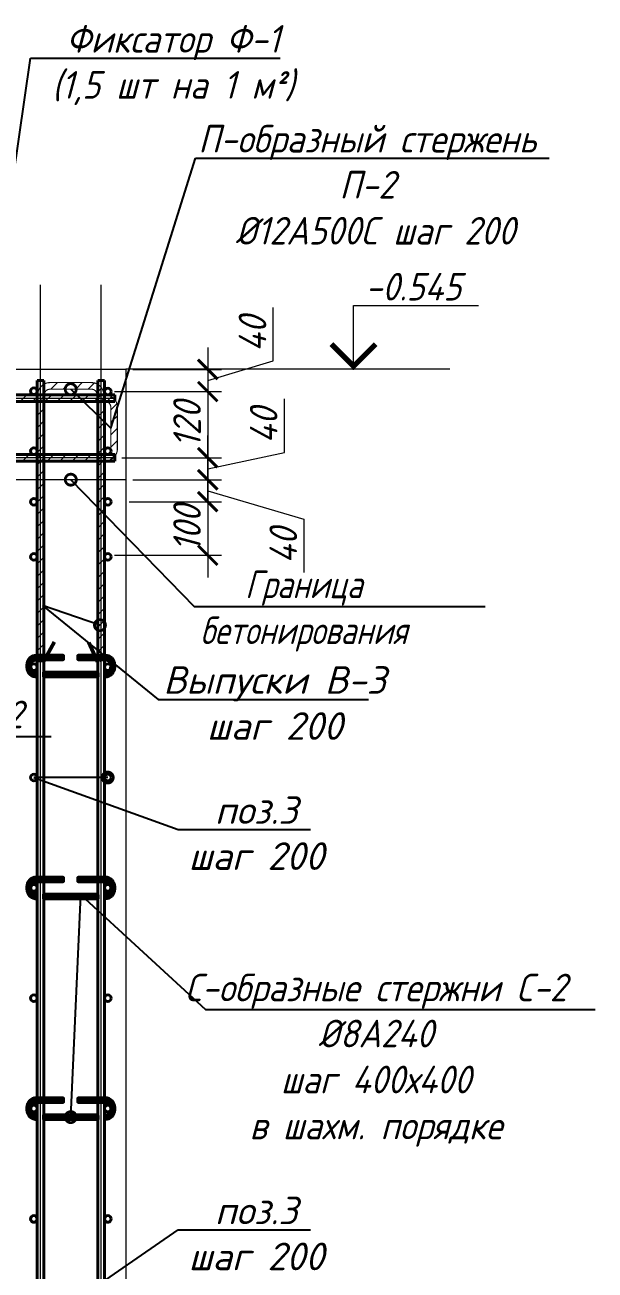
# Model space of a CAD drawing. Header units: millimetres. Extents: x 504091 to 2165846, y 135022 to 442887.
# Drawn here: x 1495749 to 1496784, y 247578 to 249835 of the extents above; entities that cross this region are included whole.
import ezdxf
from ezdxf import colors
from ezdxf.entities.mleader import LeaderData, LeaderLine
from ezdxf.math import Vec2, Vec3

# ---------------------------------------------------------------- set-up
doc = ezdxf.new("R2010")
doc.units = ezdxf.units.MM
doc.layers.get('Defpoints').update_dxf_attribs({"color": 255})
doc.layers.add('!Defpoints', color=255, linetype='Continuous', lineweight=5, plot=False)
for name, color, linetype, lineweight in [('Арматура 12', 26, 'Continuous', 50), ('КР_Арматура 12', 174, 'Continuous', 40), ('Монолит тонкий', 204, 'Continuous', 9), ('Размер', 7, 'Continuous', 13), ('размеры', 7, 'Continuous', 9), ('Размеры КР', 164, 'Continuous', 9)]:
    doc.layers.add(name, color=color, linetype=linetype, lineweight=lineweight)
doc.styles.add('GOST 2.304_new', font='isocpeur.ttf', dxfattribs={"width": 0.9, "oblique": 15})
doc.linetypes.add('зигзаг', pattern='A,0.00254,-5.08,[131,ltypeshp.shx,S=5.08,R=0,X=-5.08,Y=0],-10.16,[131,ltypeshp.shx,S=5.08,R=180,X=5.08,Y=0],-5.08', length=20.32254)
doc.dimstyles.new('SPDS 1_20', dxfattribs={"dimscale": 20, "dimtxt": 2.5, "dimasz": 1.77, "dimexe": 1.25, "dimexo": 0.625, "dimtad": 1, "dimdec": 0, "dimrnd": 0.001, "dimtxsty": 'GOST 2.304_new', "dimblk": 'ARCHTICK', "dimcen": 2.5, "dimdle": 2, "dimclrt": 256, "dimadec": 0, "dimazin": 2, "dimtfac": 0.75, "dimtdec": 0, "dimtmove": 1, "dimatfit": 3, "dimfxl": 0, "dimtolj": 1, "dimlwd": 9, "dimlwe": 9, "dimarcsym": 0})

# ---------------------------------------------------------------- blocks, each defined once
blk = doc.blocks.new('_DotSmall')
at = {"color": 0, "linetype": 'ByBlock', "lineweight": 35, "const_width": 0.5}
blk.add_lwpolyline([(-0.0625, 0, 1), (0.0625, 0, 1)], format="xyb", close=True, dxfattribs=at)
blk = doc.blocks.new('_ArchTick')
at = {"color": 0, "linetype": 'ByBlock', "const_width": 0.15}
blk.add_lwpolyline([(-0.5, -0.5), (0.5, 0.5)], dxfattribs=at)
blk = doc.blocks.new('*D4680')
at = {"layer": 'Defpoints', "color": 0, "lineweight": 20, "transparency": 16777216}
for p in [(1495932.6, 249210.4), (1495899.6, 249170.4), (1496081, 249170.4)]:
    blk.add_point(p, dxfattribs=at)
at = {"layer": 'Размеры КР', "color": 0, "lineweight": 9, "transparency": 16777216}
for p, q in [((1496199.7, 249226), (1496199.7, 249322.9)), ((1496081, 249250.4), (1496081, 249130.4)), ((1496081, 249190.4), (1496199.7, 249226)), ((1495945.1, 249210.4), (1496106, 249210.4)), ((1495912.1, 249170.4), (1496106, 249170.4))]:
    blk.add_line(p, q, dxfattribs=at)
at = {"layer": 'Размеры КР', "color": 0, "lineweight": 9, "transparency": 16777216, "xscale": 35.4, "yscale": 35.4, "zscale": 35.4}
for p, rotation in [((1496081, 249210.4), 90), ((1496081, 249170.4), 270)]:
    blk.add_blockref('_ArchTick', p, dxfattribs=dict(at, rotation=rotation))
at = {"layer": 'Размеры КР', "lineweight": 20, "transparency": 16777216, "insert": (1496162.2, 249274.5), "char_height": 50, "attachment_point": 5, "rotation": 90, "style": 'GOST 2.304_new'}
blk.add_mtext('\\A1;40', dxfattribs=at)
blk = doc.blocks.new('*D4681')
at = {"layer": 'Defpoints', "color": 0, "lineweight": 20, "transparency": 16777216}
for p in [(1495899.6, 249170.4), (1495912.6, 249050.4), (1496081, 249050.4)]:
    blk.add_point(p, dxfattribs=at)
at = {"layer": 'Размеры КР', "color": 0, "lineweight": 9, "transparency": 16777216}
for p, q in [((1496081, 249210.4), (1496081, 249010.4)), ((1495912.1, 249170.4), (1496106, 249170.4)), ((1495925.1, 249050.4), (1496106, 249050.4))]:
    blk.add_line(p, q, dxfattribs=at)
at = {"layer": 'Размеры КР', "color": 0, "lineweight": 9, "transparency": 16777216, "xscale": 35.4, "yscale": 35.4, "zscale": 35.4}
for p, rotation in [((1496081, 249170.4), 90), ((1496081, 249050.4), 270)]:
    blk.add_blockref('_ArchTick', p, dxfattribs=dict(at, rotation=rotation))
at = {"layer": 'Размеры КР', "lineweight": 20, "transparency": 16777216, "insert": (1496043.5, 249110.4), "char_height": 50, "attachment_point": 5, "rotation": 90, "style": 'GOST 2.304_new'}
blk.add_mtext('\\A1;120', dxfattribs=at)
blk = doc.blocks.new('*D4682')
at = {"layer": 'Defpoints', "color": 0, "lineweight": 20, "transparency": 16777216}
for p in [(1495926.1, 248970.6), (1495899.6, 248873.6), (1496081, 248873.6)]:
    blk.add_point(p, dxfattribs=at)
at = {"layer": 'Размеры КР', "color": 0, "lineweight": 9, "transparency": 16777216}
for p, q in [((1496081, 249010.6), (1496081, 248833.6)), ((1495938.6, 248970.6), (1496106, 248970.6)), ((1495912.1, 248873.6), (1496106, 248873.6))]:
    blk.add_line(p, q, dxfattribs=at)
at = {"layer": 'Размеры КР', "color": 0, "lineweight": 9, "transparency": 16777216, "xscale": 35.4, "yscale": 35.4, "zscale": 35.4}
for p, rotation in [((1496081, 248970.6), 90), ((1496081, 248873.6), 270)]:
    blk.add_blockref('_ArchTick', p, dxfattribs=dict(at, rotation=rotation))
at = {"layer": 'Размеры КР', "lineweight": 20, "transparency": 16777216, "insert": (1496043.5, 248922.1), "char_height": 50, "attachment_point": 5, "rotation": 90, "style": 'GOST 2.304_new'}
blk.add_mtext('\\A1;100', dxfattribs=at)
blk = doc.blocks.new('*D4683')
at = {"layer": 'Defpoints', "color": 0, "lineweight": 20, "transparency": 16777216}
for p in [(1496006.5, 249050.4), (1496081, 249050.4), (1495932.6, 249010.4)]:
    blk.add_point(p, dxfattribs=at)
at = {"layer": 'Размеры КР', "color": 0, "lineweight": 9, "transparency": 16777216}
for p, q in [((1496220, 249060.1), (1496220, 249157)), ((1496081, 248970.4), (1496081, 249090.4)), ((1496019, 249050.4), (1496106, 249050.4)), ((1496081, 249030.4), (1496220, 249060.1)), ((1495945.1, 249010.4), (1496106, 249010.4))]:
    blk.add_line(p, q, dxfattribs=at)
at = {"layer": 'Размеры КР', "color": 0, "lineweight": 9, "transparency": 16777216, "xscale": 35.4, "yscale": 35.4, "zscale": 35.4}
for p, rotation in [((1496081, 249050.4), 90), ((1496081, 249010.4), 270)]:
    blk.add_blockref('_ArchTick', p, dxfattribs=dict(at, rotation=rotation))
at = {"layer": 'Размеры КР', "lineweight": 20, "transparency": 16777216, "insert": (1496182.5, 249108.5), "char_height": 50, "attachment_point": 5, "rotation": 90, "style": 'GOST 2.304_new'}
blk.add_mtext('\\A1;40', dxfattribs=at)
blk = doc.blocks.new('*D4679')
at = {"layer": 'Defpoints', "color": 0, "lineweight": 20, "transparency": 16777216}
for p in [(1495977, 249010.4), (1495977, 248970.6), (1496081, 248970.6)]:
    blk.add_point(p, dxfattribs=at)
at = {"layer": 'Размеры КР', "color": 0, "lineweight": 9, "transparency": 16777216}
for p, q in [((1496081, 249050.4), (1496081, 248930.6)), ((1495989.5, 249010.4), (1496106, 249010.4)), ((1496081, 248990.5), (1496255.5, 248939)), ((1495989.5, 248970.6), (1496106, 248970.6)), ((1496255.5, 248939), (1496255.5, 248842.1))]:
    blk.add_line(p, q, dxfattribs=at)
at = {"layer": 'Размеры КР', "color": 0, "lineweight": 9, "transparency": 16777216, "xscale": 35.4, "yscale": 35.4, "zscale": 35.4}
for p, rotation in [((1496081, 249010.4), 90), ((1496081, 248970.6), 270)]:
    blk.add_blockref('_ArchTick', p, dxfattribs=dict(at, rotation=rotation))
at = {"layer": 'Размеры КР', "lineweight": 20, "transparency": 16777216, "insert": (1496218, 248890.6), "char_height": 50, "attachment_point": 5, "rotation": 90, "style": 'GOST 2.304_new'}
blk.add_mtext('\\A1;40', dxfattribs=at)

msp = doc.modelspace()

# ---------------------------------------------------------------- hatches: boundary and pattern name
at = {"layer": 'Размер', "lineweight": 13, "transparency": 33554687}
h = msp.add_hatch(dxfattribs=at)
h.set_pattern_fill('ANSI31', color=256, scale=5)
h.set_pattern_definition([(45, (332001.547, 18675.044), (-11.22532015, 11.22532015), [])])
edge = h.paths.add_edge_path()
edge.add_line((1495870.3803, 249186.492), (1495794.5851, 249186.492))
edge.add_arc((1495794.5851, 249164.592), 21.9, 90, 180)
edge.add_line((1495772.6851, 249164.592), (1495771.3425, 248680.3899))
edge.add_line((1495771.3425, 248680.3899), (1495783.3425, 248680.3627))
edge.add_line((1495783.3425, 248680.3627), (1495784.6851, 249164.592))
edge.add_arc((1495794.5851, 249164.592), 9.9, 90, 180, ccw=False)
edge.add_line((1495794.5851, 249174.492), (1495870.3803, 249174.492))
edge.add_arc((1495870.3803, 249164.592), 9.9, 0, 90, ccw=False)
edge.add_line((1495880.2803, 249164.592), (1495881.3425, 248680.3919))
edge.add_line((1495881.3425, 248680.3919), (1495893.3425, 248680.3896))
edge.add_line((1495893.3425, 248680.3896), (1495892.2803, 249164.592))
edge.add_arc((1495870.3803, 249164.592), 21.9, 0, 90)
h = msp.add_hatch(dxfattribs=at)
h.set_pattern_fill('ANSI31', color=256, scale=5)
h.set_pattern_definition([(45, (333690.157, 18893.044), (-11.22532015, 11.22532015), [])])
edge = h.paths.add_edge_path()
edge.add_line((1495311.0111, 249164.1232), (1495895.2132, 249163.9962))
edge.add_arc((1495895.2132, 249142.0962), 21.9, 360, 450, ccw=False)
edge.add_line((1495917.1132, 249142.0962), (1495917.1132, 249066.301))
edge.add_arc((1495895.2132, 249066.301), 21.9, 270, 360, ccw=False)
edge.add_line((1495895.2132, 249044.401), (1495311.0111, 249044.401))
edge.add_line((1495311.0111, 249044.401), (1495311.0111, 249056.401))
edge.add_line((1495311.0111, 249056.401), (1495895.2132, 249056.401))
edge.add_arc((1495895.2132, 249066.301), 9.9, 270, 360)
edge.add_line((1495905.1132, 249066.301), (1495905.1132, 249142.0962))
edge.add_arc((1495895.2132, 249142.0962), 9.9, 360, 450)
edge.add_line((1495895.2132, 249151.9962), (1495311.0111, 249152.1232))
edge.add_line((1495311.0111, 249152.1232), (1495311.0111, 249164.1232))

# ---------------------------------------------------------------- linework, layer by layer
at = {"layer": '!Defpoints', "lineweight": 15, "ltscale": 100}
for p, q in [((1495777.602, 246754.3805), (1495777.602, 249363.5837)), ((1495887.602, 246754.3805), (1495887.602, 249363.5837)), ((1495311.0111, 249158.401), (1495912.602, 249158.401)), ((1495912.602, 249050.401), (1495172.602, 249050.401))]:
    msp.add_line(p, q, dxfattribs=at)
at = {"layer": 'Арматура 12', "lineweight": 53, "ltscale": 20}
for p, q in [((1495783.3425, 248680.3629), (1495803.32, 248716.553)), ((1495881.3425, 248680.3896), (1495865.0787, 248715.4064))]:
    msp.add_line(p, q, dxfattribs=at)
for points in [[(1495893.3425, 248680.3896, 2, 2, 0), (1495892.2803, 249164.592, 2, 2, 0.414213562), (1495870.3803, 249186.492, 2, 2, 0), (1495794.5851, 249186.492, 2, 2, 0.414213562), (1495772.6851, 249164.592, 2, 2, 0), (1495771.3425, 248680.3899, 2, 2, 0), (1495783.3425, 248680.3629, 2, 2, 0), (1495784.6851, 249164.592, 2, 2, -0.414213562), (1495794.5851, 249174.492, 2, 2, 0), (1495870.3803, 249174.492, 2, 2, -0.414213562), (1495880.2803, 249164.592, 2, 2, 0), (1495881.3425, 248680.3896, 0, 0, 0)], [(1495311.0111, 249164.401, 2, 2, 0), (1495895.2132, 249163.9962, 2, 2, -0.414213562), (1495917.1132, 249142.0962, 2, 2, 0), (1495917.1132, 249066.301, 2, 2, -0.414213562), (1495895.2132, 249044.401, 2, 2, 0), (1495311.0111, 249044.401, 2, 2, 0), (1495311.0111, 249056.401, 2, 2, 0), (1495895.2132, 249056.401, 2, 2, 0.414213562), (1495905.1132, 249066.301, 2, 2, 0), (1495905.1132, 249142.0962, 2, 2, 0.414213562), (1495895.2132, 249151.9962, 2, 2, 0), (1495311.0111, 249152.401, 0, 0, 0)]]:
    msp.add_lwpolyline(points, format="xyseb", close=True, dxfattribs=at)
for points in [[(1495771.602, 248660.3933, -0.460305877), (1495759.602, 248670.7877), (1495759.602, 248674.633, -0.414213562), (1495770.102, 248685.133), (1495819.0176, 248685.133), (1495819.0176, 248691.133), (1495770.102, 248691.133, 0.414213562), (1495753.602, 248674.633), (1495753.602, 248670.7877, 0.441038441), (1495771.602, 248654.3389, 0.242110317)], [(1495893.602, 248654.2877), (1495895.102, 248654.2877, 0.414213562), (1495911.602, 248670.7877), (1495911.602, 248674.633, 0.414213562), (1495895.102, 248691.133), (1495846.1721, 248691.133), (1495846.1721, 248685.133), (1495895.102, 248685.133, -0.414213562), (1495905.602, 248674.633), (1495905.602, 248670.7877, -0.414213562), (1495895.102, 248660.2877), (1495893.602, 248660.2877)], [(1495771.602, 248258.4595, -0.460305877), (1495759.602, 248268.8539), (1495759.602, 248272.6992, -0.414213562), (1495770.102, 248283.1992), (1495819.0176, 248283.1992), (1495819.0176, 248289.1992), (1495770.102, 248289.1992, 0.414213562), (1495753.602, 248272.6992), (1495753.602, 248268.8539, 0.441038441), (1495771.602, 248252.4051, 0.242110317)], [(1495893.602, 248252.3539), (1495895.102, 248252.3539, 0.414213562), (1495911.602, 248268.8539), (1495911.602, 248272.6992, 0.414213562), (1495895.102, 248289.1992), (1495846.1721, 248289.1992), (1495846.1721, 248283.1992), (1495895.102, 248283.1992, -0.414213562), (1495905.602, 248272.6992), (1495905.602, 248268.8539, -0.414213562), (1495895.102, 248258.3539), (1495893.602, 248258.3539)], [(1495771.602, 247858.4595, -0.460305877), (1495759.602, 247868.8539), (1495759.602, 247872.6992, -0.414213562), (1495770.102, 247883.1992), (1495819.0176, 247883.1992), (1495819.0176, 247889.1992), (1495770.102, 247889.1992, 0.414213562), (1495753.602, 247872.6992), (1495753.602, 247868.8539, 0.441038441), (1495771.602, 247852.4051, 0.242110317)], [(1495893.602, 247852.3539), (1495895.102, 247852.3539, 0.414213562), (1495911.602, 247868.8539), (1495911.602, 247872.6992, 0.414213562), (1495895.102, 247889.1992), (1495846.1721, 247889.1992), (1495846.1721, 247883.1992), (1495895.102, 247883.1992, -0.414213562), (1495905.602, 247872.6992), (1495905.602, 247868.8539, -0.414213562), (1495895.102, 247858.3539), (1495893.602, 247858.3539)]]:
    msp.add_lwpolyline(points, format="xyb", dxfattribs=at)
for points in [[(1495881.602, 248660.2877), (1495783.602, 248660.2877), (1495783.602, 248654.2877), (1495881.602, 248654.2877)], [(1495881.602, 248258.3539), (1495783.602, 248258.3539), (1495783.602, 248252.3539), (1495881.602, 248252.3539)], [(1495881.602, 247858.3539), (1495783.602, 247858.3539), (1495783.602, 247852.3539), (1495881.602, 247852.3539)]]:
    msp.add_lwpolyline(points, close=True, dxfattribs=at)
at = {"layer": 'КР_Арматура 12', "ltscale": 12}
for p, q in [((1495771.602, 249190.3908), (1495783.602, 249190.3908)), ((1495771.602, 246786.3805), (1495771.602, 249190.3908)), ((1495783.602, 249190.3908), (1495783.602, 246774.4014)), ((1495881.602, 249190.3908), (1495893.602, 249190.3908)), ((1495881.602, 246786.3805), (1495881.602, 249190.3908)), ((1495893.602, 249190.3908), (1495893.602, 246772.5734)), ((1495172.602, 249164.401), (1495912.602, 249164.401)), ((1495912.602, 249164.401), (1495912.602, 249152.401)), ((1495172.602, 249152.401), (1495912.602, 249152.401)), ((1495912.602, 249056.401), (1495172.602, 249056.401)), ((1495912.602, 249044.401), (1495172.602, 249044.401)), ((1495912.602, 249044.401), (1495912.602, 249056.401))]:
    msp.add_line(p, q, dxfattribs=at)
for centre in [(1495765.6332, 249170.7875), (1495899.6009, 249170.401), (1495765.6332, 249062.401), (1495899.6009, 249062.401), (1495765.602, 248970.5837), (1495899.602, 248970.5837), (1495765.602, 248870.7765), (1495765.602, 248870.5837), (1495899.602, 248870.7765), (1495899.602, 248870.5837), (1495765.602, 248670.7765), (1495899.602, 248670.7765), (1495765.602, 248470.7765), (1495899.602, 248470.7765), (1495765.602, 248270.7765), (1495899.602, 248270.7765), (1495765.602, 248070.7765), (1495899.602, 248070.7765), (1495765.602, 247870.7765), (1495899.602, 247870.7765), (1495765.602, 247670.7765), (1495899.602, 247670.7765)]:
    msp.add_circle(centre, 6, dxfattribs=at)
at = {"layer": 'Монолит тонкий', "lineweight": 15, "ltscale": 100}
for p, q in [((1495152.602, 249210.5837), (1495932.602, 249210.5837)), ((1495932.602, 249210.5837), (1495932.602, 247020.5837))]:
    msp.add_line(p, q, dxfattribs=at)
at = {"layer": 'размеры', "ltscale": 50}
msp.add_lwpolyline([(1496345.509, 249209.3837), (1496345.509, 249326.3051), (1496571.9577, 249326.3051)], dxfattribs=at)
at = {"layer": 'размеры', "ltscale": 50, "const_width": 9.6}
msp.add_lwpolyline([(1496385.509, 249256.1719), (1496345.509, 249216.1719), (1496305.509, 249256.1719)], dxfattribs=at)
at = {"layer": 'Размеры КР', "lineweight": 20}
msp.add_line((1496520.3623, 249210.5837), (1495932.602, 249210.5837), dxfattribs=at)
at = {"layer": 'Размеры КР', "linetype": 'зигзаг', "lineweight": 20}
msp.add_line((1495932.602, 249010.5837), (1495732.602, 249010.5837), dxfattribs=at)

# ---------------------------------------------------------------- texts
at = {"layer": 'размеры', "ltscale": 50, "style": 'GOST 2.304_new', "oblique": 15, "width": 0.9}
msp.add_text('-0.545', height=50, dxfattribs=at).set_placement((1496366.7546, 249335.2944))

# ---------------------------------------------------------------- dimensions: what is measured, and where the dimension line sits
at = {"layer": 'Размеры КР', "lineweight": 20}
for base, p1, p2, picture, middle in [((1496080.9505, 249170.401), (1495932.602, 249210.3908), (1495899.6009, 249170.401), '*D4680', (1496162.2005, 249238.5209)), ((1496080.9505, 249050.401), (1495899.6009, 249170.401), (1495912.602, 249050.401), '*D4681', (1496043.4505, 249110.401))]:
    dim = msp.add_linear_dim(base=base, p1=p1, p2=p2, angle=90, dimstyle='SPDS 1_20', dxfattribs=at)
    dim.commit()
    dim.dimension.update_dxf_attribs({"geometry": picture, "text_midpoint": middle})
for base, p1, p2, picture, middle in [((1496080.9505, 249050.401), (1495932.602, 249010.3908), (1496006.546, 249050.401), '*D4683', (1496219.977, 249072.5673)), ((1496080.9505, 248970.5837), (1495977.036, 249010.3908), (1495977.036, 248970.5837), '*D4679', (1496255.488, 248926.5436))]:
    dim = msp.add_linear_dim(base=base, p1=p1, p2=p2, angle=90, dimstyle='SPDS 1_20', dxfattribs=at)
    dim.commit()
    dim.dimension.update_dxf_attribs({"geometry": picture, "text_midpoint": middle, "dimtype": 160})
dim = msp.add_linear_dim(base=(1496080.9505, 248873.5837), p1=(1495926.0604, 248970.5837), p2=(1495899.602, 248873.5837), angle=90, text='100', dimstyle='SPDS 1_20', dxfattribs=at)
dim.commit()
dim.dimension.update_dxf_attribs({"geometry": '*D4682', "text_midpoint": (1496080.9505, 248922.0837), "dimtype": 160})

# ---------------------------------------------------------------- leaders
at = {"layer": 'Размер', "ltscale": 20}
ml = msp.add_multileader_mtext('Standard', dxfattribs=at)
ml.set_content('\\A1;Фиксатор Ф-1 \\P(1,5 шт на 1 м²)', color=256, style='GOST 2.304_new')
ml.set_leader_properties()
ml.set_arrow_properties(name='DOTSMALL')
ml.build(insert=Vec2(0, 0))
ml.multileader.update_dxf_attribs({"text_left_attachment_type": 6, "text_right_attachment_type": 6, "arrow_head_size": 40})
ctx = ml.context
ctx.base_point, ctx.char_height, ctx.arrow_head_size, ctx.landing_gap_size, ctx.plane_origin = Vec3(1495767.2456, 249774.4253), 50, 40, 0, Vec3(1495863.1476, 278392.1317)
ctx.left_attachment, ctx.right_attachment, ctx.text_align_type = 6, 6, 1
notes = []
notes.append((ctx, [(0, (1, 1, 0), (1495759.2456, 249774.4253), (1, 0), 8, [(1, [(1495658.0812, 249073.149)], 0, [])])]))
ctx.mtext.insert, ctx.mtext.width, ctx.mtext.alignment, ctx.mtext.flow_direction = Vec3(1496018.1047, 249834.4253), 543.43425, 2, 5
ml = msp.add_multileader_mtext('Standard', dxfattribs=at)
ml.set_content('\\A1;П-образный стержень П-2\\P %%C12А500С шаг 200', color=256, style='GOST 2.304_new')
ml.set_leader_properties()
ml.set_arrow_properties(name='DOTSMALL')
ml.build(insert=Vec2(0, 0))
ml.multileader.update_dxf_attribs({"text_left_attachment_type": 6, "text_right_attachment_type": 6, "arrow_head_size": 40})
ctx = ml.context
ctx.base_point, ctx.char_height, ctx.arrow_head_size, ctx.landing_gap_size, ctx.plane_origin = Vec3(1496067.0084, 249593.4246), 50, 40, 0, Vec3(1494136.3805, 279175.7511)
ctx.left_attachment, ctx.right_attachment, ctx.text_align_type = 6, 6, 1
notes.append((ctx, [(1, (1, 1, 0), (1496059.0084, 249593.4246), (1, 0), 8, [(0, [(1495832.4827, 249174.492), (1495905.1132, 249104.1986)], 0, [])])]))
ctx.mtext.insert, ctx.mtext.rotation, ctx.mtext.width, ctx.mtext.alignment, ctx.mtext.flow_direction = Vec3(1496370.502, 249653.4246), 6.283185307, 627.027399, 2, 5
ml = msp.add_multileader_mtext('Standard', dxfattribs=at)
ml.set_content('\\A1;{\\W1;поз.3\\Pшаг 200}', color=256, style='GOST 2.304_new')
ml.set_leader_properties()
ml.set_arrow_properties(name='DOTSMALL')
ml.build(insert=Vec2(0, 0))
ml.multileader.update_dxf_attribs({"text_left_attachment_type": 6, "text_right_attachment_type": 6, "dogleg_length": 4, "arrow_head_size": 40})
ctx = ml.context
ctx.base_point, ctx.char_height, ctx.arrow_head_size, ctx.landing_gap_size, ctx.plane_origin = Vec3(1495429.3734, 248895.8164), 50, 40, 0, Vec3(1450463.056, 539565.1189)
ctx.left_attachment, ctx.right_attachment, ctx.text_align_type = 6, 6, 1
notes.append((ctx, [(1, (1, 1, 0), (1495421.3734, 248895.8164), (1, 0), 8, [(0, [(1495365.6332, 249062.401), (1495365.6332, 249170.7875)], 0, [])])]))
ctx.mtext.insert, ctx.mtext.rotation, ctx.mtext.width, ctx.mtext.alignment, ctx.mtext.flow_direction = Vec3(1495563.2612, 248955.8164), 6.283185307, 511.854399, 2, 5
ml = msp.add_multileader_mtext('Standard', dxfattribs=at)
ml.set_content('\\A1;{\\W0.8;Граница бетонирования}', color=256, style='GOST 2.304_new')
ml.set_leader_properties()
ml.set_arrow_properties(name='DOTSMALL')
ml.build(insert=Vec2(0, 0))
ml.multileader.update_dxf_attribs({"text_left_attachment_type": 6, "text_right_attachment_type": 6, "dogleg_length": 1, "arrow_head_size": 40})
ctx = ml.context
ctx.base_point, ctx.char_height, ctx.arrow_head_size, ctx.landing_gap_size, ctx.plane_origin = Vec3(1496064.4243, 248780.9685), 50, 40, 0, Vec3(1505491.2707, 307769.4282)
ctx.left_attachment, ctx.right_attachment, ctx.text_align_type = 6, 6, 1
notes.append((ctx, [(0, (1, 1, 0), (1496056.4243, 248780.9685), (1, 0), 8, [(1, [(1495832.602, 249010.5837)], 0, [])])]))
ctx.mtext.insert, ctx.mtext.width, ctx.mtext.alignment, ctx.mtext.flow_direction = Vec3(1496255.123, 248845.9685), 514.669921, 2, 5
ml = msp.add_multileader_mtext('Standard', dxfattribs=at)
ml.set_content('\\A1;{\\W1;Выпуски В-3\\Pшаг 200}', color=256, style='GOST 2.304_new')
ml.set_leader_properties()
ml.set_arrow_properties(name='DOTSMALL')
ml.build(insert=Vec2(0, 0))
ml.multileader.update_dxf_attribs({"text_left_attachment_type": 6, "text_right_attachment_type": 6, "dogleg_length": 4, "arrow_head_size": 40})
ctx = ml.context
ctx.base_point, ctx.char_height, ctx.arrow_head_size, ctx.landing_gap_size, ctx.plane_origin = Vec3(1495998.974, 248612.5009), 50, 40, 0, Vec3(1452033.6117, 539491.9999)
ctx.left_attachment, ctx.right_attachment, ctx.text_align_type = 6, 6, 1
notes.append((ctx, [(1, (1, 1, 0), (1495990.974, 248612.5009), (1, 0), 8, [(1, [(1495885.521, 248746.9269), (1495781.521, 248782.6774)], 0, [])])]))
ctx.mtext.insert, ctx.mtext.rotation, ctx.mtext.width, ctx.mtext.alignment, ctx.mtext.flow_direction = Vec3(1496202.3714, 248672.5009), 6.283185307, 511.854399, 2, 5
ml = msp.add_multileader_mtext('Standard', dxfattribs=at)
ml.set_content('\\A1;С-образные стержни С-2 %%C8А240\\Pшаг 400х400\\Pв шахм. порядке ', color=256, style='GOST 2.304_new')
ml.set_leader_properties()
ml.set_arrow_properties(name='DOTSMALL')
ml.build(insert=Vec2(0, 0))
ml.multileader.update_dxf_attribs({"text_left_attachment_type": 6, "text_right_attachment_type": 6, "arrow_head_size": 40})
ctx = ml.context
ctx.base_point, ctx.char_height, ctx.arrow_head_size, ctx.landing_gap_size, ctx.plane_origin = Vec3(1495098.5444, 248545.0818), 50, 40, 0, Vec3(1499016.2333, 278653.7578)
ctx.left_attachment, ctx.right_attachment, ctx.text_align_type = 6, 6, 1
notes.append((ctx, [(0, (1, 1, 0), (1495090.5444, 248545.0818), (1, 0), 8, [(0, [(1494898.3446, 248704.059)], 0, [])])]))
ctx.mtext.insert, ctx.mtext.width, ctx.mtext.alignment, ctx.mtext.flow_direction = Vec3(1495399.4868, 248610.0818), 691.770084, 2, 5
ml = msp.add_multileader_mtext('Standard', dxfattribs=at)
ml.set_content('\\A1;{\\W1;поз.3\\Pшаг 200}', color=256, style='GOST 2.304_new')
ml.set_leader_properties()
ml.set_arrow_properties(name='DOTSMALL')
ml.build(insert=Vec2(0, 0))
ml.multileader.update_dxf_attribs({"text_left_attachment_type": 6, "text_right_attachment_type": 6, "dogleg_length": 4, "arrow_head_size": 40})
ctx = ml.context
ctx.base_point, ctx.char_height, ctx.arrow_head_size, ctx.landing_gap_size, ctx.plane_origin = Vec3(1496035.1598, 248376.7765), 50, 40, 0, Vec3(1450387.5434, 539255.5965)
ctx.left_attachment, ctx.right_attachment, ctx.text_align_type = 6, 6, 1
notes.append((ctx, [(1, (1, 1, 0), (1496027.1598, 248376.7765), (1, 0), 8, [(0, [(1495899.602, 248470.7765), (1495765.602, 248470.7765)], 0, [])])]))
ctx.mtext.insert, ctx.mtext.rotation, ctx.mtext.width, ctx.mtext.alignment, ctx.mtext.flow_direction = Vec3(1496169.0477, 248436.7765), 6.283185307, 511.854399, 2, 5
ml = msp.add_multileader_mtext('Standard', dxfattribs=at)
ml.set_content('\\A1;С-образные стержни С-2 %%C8А240\\Pшаг 400х400\\Pв шахм. порядке ', color=256, style='GOST 2.304_new')
ml.set_leader_properties()
ml.set_arrow_properties(name='DOTSMALL')
ml.build(insert=Vec2(0, 0))
ml.multileader.update_dxf_attribs({"text_left_attachment_type": 6, "text_right_attachment_type": 6, "arrow_head_size": 40})
ctx = ml.context
ctx.base_point, ctx.char_height, ctx.arrow_head_size, ctx.landing_gap_size, ctx.plane_origin = Vec3(1496085.0407, 248050.2413), 50, 40, 0, Vec3(1493821.4216, 277256.4254)
ctx.left_attachment, ctx.right_attachment, ctx.text_align_type = 6, 6, 1
notes.append((ctx, [(1, (1, 1, 0), (1496077.0407, 248050.2413), (1, 0), 8, [(0, [(1495832.558, 247855.3457), (1495851.0008, 248258.2314)], 0, [])])]))
ctx.mtext.insert, ctx.mtext.rotation, ctx.mtext.width, ctx.mtext.alignment, ctx.mtext.flow_direction = Vec3(1496385.9831, 248115.2413), 6.283185307, 691.770084, 2, 5
ml = msp.add_multileader_mtext('Standard', dxfattribs=at)
ml.set_content('\\A1;{\\W1;поз.3\\Pшаг 200}', color=256, style='GOST 2.304_new')
ml.set_leader_properties()
ml.set_arrow_properties(name='DOTSMALL')
ml.build(insert=Vec2(0, 0))
ml.multileader.update_dxf_attribs({"text_left_attachment_type": 6, "text_right_attachment_type": 6, "dogleg_length": 4, "arrow_head_size": 40})
ctx = ml.context
ctx.base_point, ctx.char_height, ctx.arrow_head_size, ctx.landing_gap_size, ctx.plane_origin = Vec3(1496035.1598, 247651.2547), 50, 40, 0, Vec3(1450387.5434, 538255.5965)
ctx.left_attachment, ctx.right_attachment, ctx.text_align_type = 6, 6, 1
notes.append((ctx, [(1, (1, 1, 0), (1496027.1598, 247651.2547), (1, 0), 8, [(0, [(1495899.602, 247470.7765), (1495765.602, 247470.7765)], 0, [])])]))
ctx.mtext.insert, ctx.mtext.rotation, ctx.mtext.width, ctx.mtext.alignment, ctx.mtext.flow_direction = Vec3(1496169.0477, 247711.2547), 6.283185307, 511.854399, 2, 5
for ctx, leaders in notes:
    for number, flags, end, landing, length, lines in leaders:
        leader = LeaderData()
        leader.index, (leader.has_last_leader_line, leader.has_dogleg_vector, leader.attachment_direction) = number, flags
        leader.last_leader_point, leader.dogleg_vector, leader.dogleg_length = Vec3(end), Vec3(landing), length
        for number, points, colour, breaks in lines:
            line = LeaderLine()
            line.index, line.vertices, line.color, line.breaks = number, Vec3.list(points), colors.encode_raw_color(colour), breaks
            leader.lines.append(line)
        ctx.leaders.append(leader)

doc.saveas('drawing.dxf')
